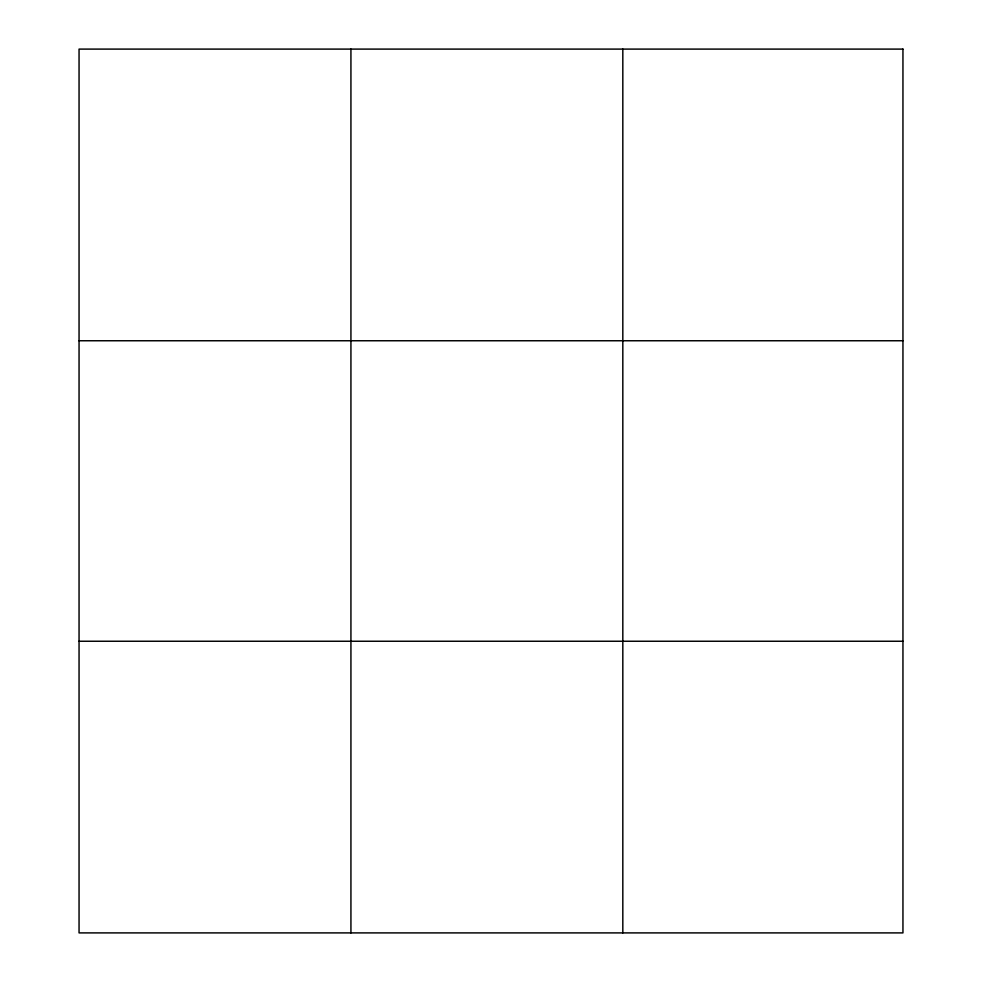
<?xml version="1.0" encoding="UTF-8"?>
<svg xmlns="http://www.w3.org/2000/svg" width="982" height="982" viewBox="0 0 982 982"><rect width="100%" height="100%" fill="white"/><g stroke="black" fill="none" stroke-linecap="round" stroke-linejoin="round"><path stroke-width="1.47" d="M350.93 932.9L350.93 49.1M622.821 932.9L622.821 49.1M79.051 340.754L902.949 340.754M79.051 641.246L902.949 641.246M902.949 49.1L902.949 932.9L79.051 932.9L79.051 49.1L902.949 49.1"/></g></svg>
